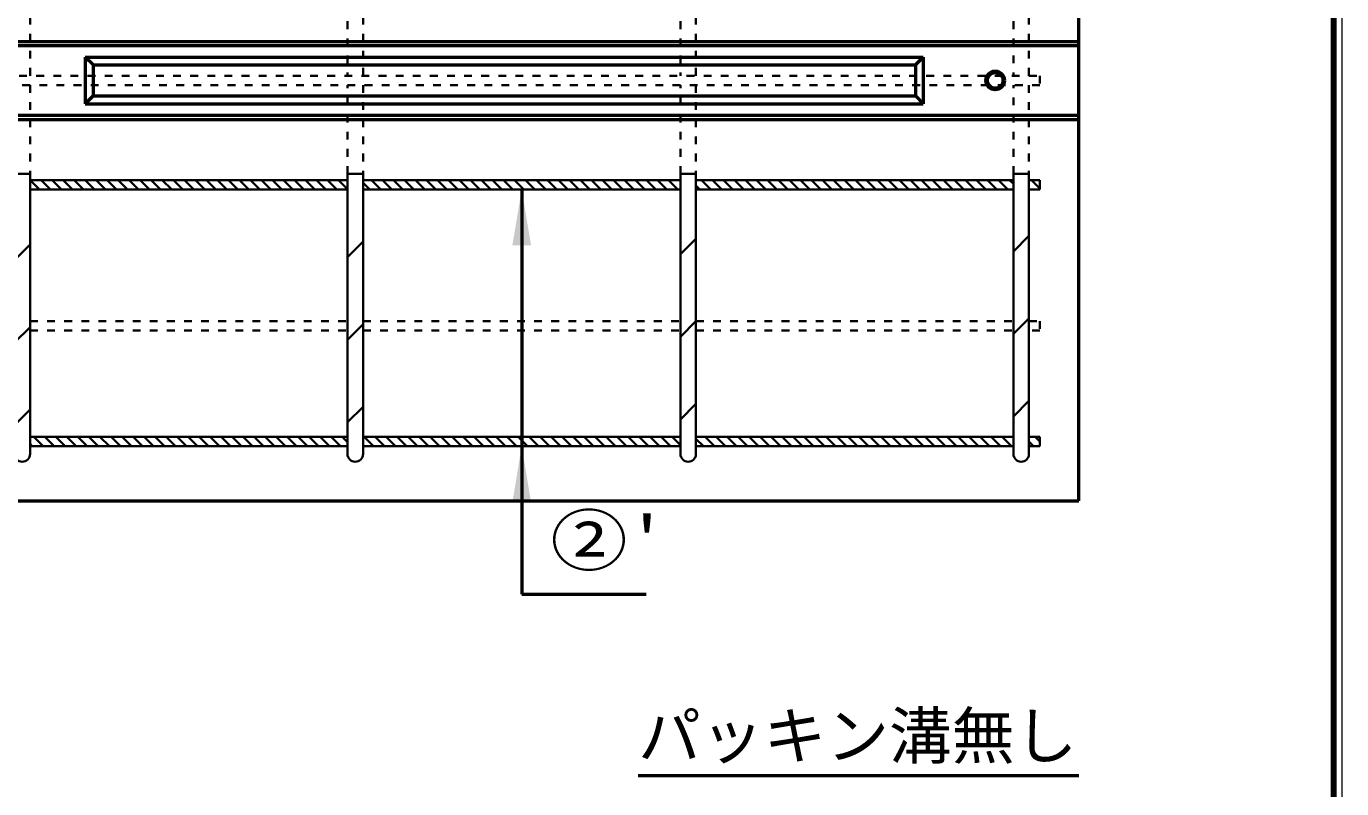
# Model space of a CAD drawing. Units: millimetres, scale not verified. Extents: x 100 to 4105, y 100 to 2870.
# Drawn here: x 3260 to 4105, y 1894 to 2384 of the extents above; entities that cross this region are included whole.
import ezdxf
from ezdxf.enums import TextEntityAlignment as Align

# ---------------------------------------------------------------- set-up
doc = ezdxf.new("R2010")
doc.units = ezdxf.units.MM
doc.header["$LTSCALE"] = 5
doc.linetypes.add('USER1', pattern=[2.2, 1, -1.2])
doc.layers.add('V-nasSTD', color=7, linetype='Continuous', lineweight=35)
doc.styles.add('ＭＳ ゴシック', font='')
doc.styles.get('ＭＳ ゴシック').set_extended_font_data('MS Gothic')

msp = doc.modelspace()

# ---------------------------------------------------------------- hatches: boundary and pattern name
at = {"layer": 'V-nasSTD'}
for points in [[(3584, 2242.887), (3578, 2278.887), (3572, 2242.887)], [(3584, 2077.887), (3578, 2113.887), (3572, 2077.887)]]:
    msp.add_hatch(color=256, dxfattribs=at).paths.add_polyline_path(points)

# ---------------------------------------------------------------- linework, layer by layer
at = {"layer": 'V-nasSTD', "lineweight": 100}
msp.add_line((4100, 105), (4100, 2865), dxfattribs=at)
at = {"layer": 'V-nasSTD', "lineweight": 50}
for p, q in [((3936, 2078.887), (3936, 2618.887)), ((3197.5, 2373.887), (3936, 2373.887)), ((3197.5, 2371.387), (3936, 2371.387)), ((3297.5, 2363.887), (3836, 2363.887)), ((3297.5, 2363.887), (3297.5, 2333.887)), ((3302.5, 2358.887), (3297.5, 2363.887)), ((3302.5, 2358.887), (3831, 2358.887)), ((3302.5, 2358.887), (3302.5, 2338.887)), ((3831, 2358.887), (3836, 2363.887)), ((3831, 2358.887), (3831, 2338.887)), ((3836, 2363.887), (3836, 2333.887)), ((3302.5, 2338.887), (3297.5, 2333.887)), ((3297.5, 2333.887), (3836, 2333.887)), ((3302.5, 2338.887), (3831, 2338.887)), ((3831, 2338.887), (3836, 2333.887)), ((3936, 2326.387), (3197.5, 2326.387)), ((3197.5, 2323.887), (3936, 2323.887)), ((3578, 2278.887), (3578, 2018.887)), ((3197.5, 2078.887), (3936, 2078.887)), ((3578, 2018.887), (3658, 2018.887)), ((3652.792, 1902.327), (3936, 1902.327))]:
    msp.add_line(p, q, dxfattribs=at)
at = {"layer": 'V-nasSTD', "linetype": 'USER1'}
for p, q in [((3262, 2351.887), (3262, 2408.887)), ((3466, 2408.887), (3466, 2351.887)), ((3476, 2351.887), (3476, 2408.887)), ((3680, 2408.887), (3680, 2351.887)), ((3690, 2351.887), (3690, 2408.887)), ((3894, 2408.887), (3894, 2351.887)), ((3904, 2351.887), (3904, 2408.887)), ((2936, 2351.887), (3911, 2351.887)), ((3911, 2351.887), (3911, 2345.887)), ((3911, 2345.887), (2936, 2345.887)), ((3262, 2345.887), (3262, 2288.887)), ((3466, 2288.887), (3466, 2345.887)), ((3476, 2345.887), (3476, 2288.887)), ((3680, 2288.887), (3680, 2345.887)), ((3690, 2345.887), (3690, 2288.887)), ((3894, 2288.887), (3894, 2345.887)), ((3904, 2345.887), (3904, 2288.887)), ((3262, 2194.244), (3466, 2194.244)), ((3476, 2194.244), (3680, 2194.244)), ((3690, 2194.244), (3894, 2194.244)), ((3904, 2194.244), (3911, 2194.244)), ((3911, 2194.244), (3911, 2188.244)), ((3262, 2188.244), (3466, 2188.244)), ((3476, 2188.244), (3680, 2188.244)), ((3690, 2188.244), (3894, 2188.244)), ((3911, 2188.244), (3904, 2188.244))]:
    msp.add_line(p, q, dxfattribs=at)
at = {"layer": 'V-nasSTD'}
for p, q in [((3252, 2288.887), (3262, 2288.887)), ((3262, 2288.887), (3262, 2108.887)), ((3262, 2284.887), (3466, 2284.887)), ((3262.171, 2284.887), (3268.171, 2278.887)), ((3269.242, 2284.887), (3275.242, 2278.887)), ((3276.313, 2284.887), (3282.313, 2278.887)), ((3283.384, 2284.887), (3289.384, 2278.887)), ((3290.455, 2284.887), (3296.455, 2278.887)), ((3297.526, 2284.887), (3303.526, 2278.887)), ((3304.597, 2284.887), (3310.597, 2278.887)), ((3311.668, 2284.887), (3317.668, 2278.887)), ((3318.739, 2284.887), (3324.739, 2278.887)), ((3325.81, 2284.887), (3331.81, 2278.887)), ((3332.881, 2284.887), (3338.881, 2278.887)), ((3339.952, 2284.887), (3345.952, 2278.887)), ((3347.023, 2284.887), (3353.023, 2278.887)), ((3354.094, 2284.887), (3360.094, 2278.887)), ((3361.165, 2284.887), (3367.165, 2278.887)), ((3368.237, 2284.887), (3374.237, 2278.887)), ((3375.308, 2284.887), (3381.308, 2278.887)), ((3382.379, 2284.887), (3388.379, 2278.887)), ((3389.45, 2284.887), (3395.45, 2278.887)), ((3396.521, 2284.887), (3402.521, 2278.887)), ((3403.592, 2284.887), (3409.592, 2278.887)), ((3410.663, 2284.887), (3416.663, 2278.887)), ((3417.734, 2284.887), (3423.734, 2278.887)), ((3424.805, 2284.887), (3430.805, 2278.887)), ((3431.876, 2284.887), (3437.876, 2278.887)), ((3438.947, 2284.887), (3444.947, 2278.887)), ((3446.018, 2284.887), (3452.018, 2278.887)), ((3453.089, 2284.887), (3459.089, 2278.887)), ((3460.16, 2284.887), (3466, 2279.047)), ((3466, 2288.887), (3466, 2108.887)), ((3466, 2288.887), (3476, 2288.887)), ((3466, 2288.342), (3466.544, 2288.887)), ((3476, 2288.887), (3476, 2108.887)), ((3476, 2284.887), (3680, 2284.887)), ((3476, 2283.189), (3480.303, 2278.887)), ((3481.374, 2284.887), (3487.374, 2278.887)), ((3488.445, 2284.887), (3494.445, 2278.887)), ((3495.516, 2284.887), (3501.516, 2278.887)), ((3502.587, 2284.887), (3508.587, 2278.887)), ((3509.658, 2284.887), (3515.658, 2278.887)), ((3516.729, 2284.887), (3522.729, 2278.887)), ((3523.8, 2284.887), (3529.8, 2278.887)), ((3530.871, 2284.887), (3536.871, 2278.887)), ((3537.942, 2284.887), (3543.942, 2278.887)), ((3545.013, 2284.887), (3551.013, 2278.887)), ((3552.084, 2284.887), (3558.084, 2278.887)), ((3559.155, 2284.887), (3565.155, 2278.887)), ((3566.226, 2284.887), (3572.226, 2278.887)), ((3573.298, 2284.887), (3579.298, 2278.887)), ((3580.369, 2284.887), (3586.369, 2278.887)), ((3587.44, 2284.887), (3593.44, 2278.887)), ((3594.511, 2284.887), (3600.511, 2278.887)), ((3601.582, 2284.887), (3607.582, 2278.887)), ((3608.653, 2284.887), (3614.653, 2278.887)), ((3615.724, 2284.887), (3621.724, 2278.887)), ((3622.795, 2284.887), (3628.795, 2278.887)), ((3629.866, 2284.887), (3635.866, 2278.887)), ((3636.937, 2284.887), (3642.937, 2278.887)), ((3644.008, 2284.887), (3650.008, 2278.887)), ((3651.079, 2284.887), (3657.079, 2278.887)), ((3658.15, 2284.887), (3664.15, 2278.887)), ((3665.221, 2284.887), (3671.221, 2278.887)), ((3672.292, 2284.887), (3678.292, 2278.887)), ((3679.364, 2284.887), (3680, 2284.25)), ((3680, 2288.887), (3680, 2108.887)), ((3680, 2288.887), (3690, 2288.887)), ((3690, 2288.887), (3690, 2108.887)), ((3690, 2284.887), (3894, 2284.887)), ((3693.506, 2284.887), (3699.506, 2278.887)), ((3700.577, 2284.887), (3706.577, 2278.887)), ((3707.648, 2284.887), (3713.648, 2278.887)), ((3714.719, 2284.887), (3720.719, 2278.887)), ((3721.79, 2284.887), (3727.79, 2278.887)), ((3728.861, 2284.887), (3734.861, 2278.887)), ((3735.932, 2284.887), (3741.932, 2278.887)), ((3743.003, 2284.887), (3749.003, 2278.887)), ((3750.074, 2284.887), (3756.074, 2278.887)), ((3757.145, 2284.887), (3763.145, 2278.887)), ((3764.216, 2284.887), (3770.216, 2278.887)), ((3771.287, 2284.887), (3777.287, 2278.887)), ((3778.358, 2284.887), (3784.358, 2278.887)), ((3785.43, 2284.887), (3791.43, 2278.887)), ((3792.501, 2284.887), (3798.501, 2278.887)), ((3799.572, 2284.887), (3805.572, 2278.887)), ((3806.643, 2284.887), (3812.643, 2278.887)), ((3813.714, 2284.887), (3819.714, 2278.887)), ((3820.785, 2284.887), (3826.785, 2278.887)), ((3827.856, 2284.887), (3833.856, 2278.887)), ((3834.927, 2284.887), (3840.927, 2278.887)), ((3841.998, 2284.887), (3847.998, 2278.887)), ((3849.069, 2284.887), (3855.069, 2278.887)), ((3856.14, 2284.887), (3862.14, 2278.887)), ((3863.211, 2284.887), (3869.211, 2278.887)), ((3870.282, 2284.887), (3876.282, 2278.887)), ((3877.353, 2284.887), (3883.353, 2278.887)), ((3884.424, 2284.887), (3890.424, 2278.887)), ((3891.496, 2284.887), (3894, 2282.382)), ((3894, 2288.887), (3894, 2108.887)), ((3894, 2288.887), (3904, 2288.887)), ((3904, 2288.887), (3904, 2108.887)), ((3904, 2284.887), (3911, 2284.887)), ((3911, 2284.887), (3904, 2284.887)), ((3905.638, 2284.887), (3911, 2279.524)), ((3911, 2284.887), (3911, 2278.887)), ((3911, 2278.887), (3911, 2284.887)), ((3262, 2278.887), (3466, 2278.887)), ((3476, 2278.887), (3680, 2278.887)), ((3690, 2281.321), (3692.435, 2278.887)), ((3690, 2278.887), (3894, 2278.887)), ((3911, 2278.887), (3904, 2278.887)), ((3904, 2278.887), (3911, 2278.887)), ((3894, 2239.045), (3904, 2249.045)), ((3252, 2233.441), (3262, 2243.441)), ((3466, 2235.309), (3476, 2245.309)), ((3680, 2237.177), (3690, 2247.177)), ((3252, 2180.408), (3262, 2190.408)), ((3466, 2182.276), (3476, 2192.276)), ((3680, 2184.144), (3690, 2194.144)), ((3894, 2186.012), (3904, 2196.012)), ((3466, 2129.243), (3476, 2139.243)), ((3680, 2131.111), (3690, 2141.111)), ((3894, 2132.979), (3904, 2142.979)), ((3252, 2127.375), (3262, 2137.375)), ((3262, 2119.887), (3466, 2119.887)), ((3262, 2115.352), (3263.465, 2113.887)), ((3262, 2113.887), (3466, 2113.887)), ((3264.536, 2119.887), (3270.536, 2113.887)), ((3271.607, 2119.887), (3277.607, 2113.887)), ((3278.678, 2119.887), (3284.678, 2113.887)), ((3285.749, 2119.887), (3291.749, 2113.887)), ((3292.82, 2119.887), (3298.82, 2113.887)), ((3299.891, 2119.887), (3305.891, 2113.887)), ((3306.962, 2119.887), (3312.962, 2113.887)), ((3314.033, 2119.887), (3320.033, 2113.887)), ((3321.105, 2119.887), (3327.105, 2113.887)), ((3328.176, 2119.887), (3334.176, 2113.887)), ((3335.247, 2119.887), (3341.247, 2113.887)), ((3342.318, 2119.887), (3348.318, 2113.887)), ((3349.389, 2119.887), (3355.389, 2113.887)), ((3356.46, 2119.887), (3362.46, 2113.887)), ((3363.531, 2119.887), (3369.531, 2113.887)), ((3370.602, 2119.887), (3376.602, 2113.887)), ((3377.673, 2119.887), (3383.673, 2113.887)), ((3384.744, 2119.887), (3390.744, 2113.887)), ((3391.815, 2119.887), (3397.815, 2113.887)), ((3398.886, 2119.887), (3404.886, 2113.887)), ((3405.957, 2119.887), (3411.957, 2113.887)), ((3413.028, 2119.887), (3419.028, 2113.887)), ((3420.099, 2119.887), (3426.099, 2113.887)), ((3427.171, 2119.887), (3433.171, 2113.887)), ((3434.242, 2119.887), (3440.242, 2113.887)), ((3441.313, 2119.887), (3447.313, 2113.887)), ((3448.384, 2119.887), (3454.384, 2113.887)), ((3455.455, 2119.887), (3461.455, 2113.887)), ((3462.526, 2119.887), (3466, 2116.413)), ((3476, 2119.887), (3680, 2119.887)), ((3476, 2113.887), (3680, 2113.887)), ((3476.668, 2119.887), (3482.668, 2113.887)), ((3483.739, 2119.887), (3489.739, 2113.887)), ((3490.81, 2119.887), (3496.81, 2113.887)), ((3497.881, 2119.887), (3503.881, 2113.887)), ((3504.952, 2119.887), (3510.952, 2113.887)), ((3512.023, 2119.887), (3518.023, 2113.887)), ((3519.094, 2119.887), (3525.094, 2113.887)), ((3526.165, 2119.887), (3532.165, 2113.887)), ((3533.237, 2119.887), (3539.237, 2113.887)), ((3540.308, 2119.887), (3546.308, 2113.887)), ((3547.379, 2119.887), (3553.379, 2113.887)), ((3554.45, 2119.887), (3560.45, 2113.887)), ((3561.521, 2119.887), (3567.521, 2113.887)), ((3568.592, 2119.887), (3574.592, 2113.887)), ((3575.663, 2119.887), (3581.663, 2113.887)), ((3582.734, 2119.887), (3588.734, 2113.887)), ((3589.805, 2119.887), (3595.805, 2113.887)), ((3596.876, 2119.887), (3602.876, 2113.887)), ((3603.947, 2119.887), (3609.947, 2113.887)), ((3611.018, 2119.887), (3617.018, 2113.887)), ((3618.089, 2119.887), (3624.089, 2113.887)), ((3625.16, 2119.887), (3631.16, 2113.887)), ((3632.231, 2119.887), (3638.231, 2113.887)), ((3639.303, 2119.887), (3645.303, 2113.887)), ((3646.374, 2119.887), (3652.374, 2113.887)), ((3653.445, 2119.887), (3659.445, 2113.887)), ((3660.516, 2119.887), (3666.516, 2113.887)), ((3667.587, 2119.887), (3673.587, 2113.887)), ((3674.658, 2119.887), (3680, 2114.545)), ((3690, 2119.887), (3894, 2119.887)), ((3690, 2118.687), (3694.8, 2113.887)), ((3690, 2113.887), (3894, 2113.887)), ((3695.871, 2119.887), (3701.871, 2113.887)), ((3702.942, 2119.887), (3708.942, 2113.887)), ((3710.013, 2119.887), (3716.013, 2113.887)), ((3717.084, 2119.887), (3723.084, 2113.887)), ((3724.155, 2119.887), (3730.155, 2113.887)), ((3731.226, 2119.887), (3737.226, 2113.887)), ((3738.298, 2119.887), (3744.298, 2113.887)), ((3745.369, 2119.887), (3751.369, 2113.887)), ((3752.44, 2119.887), (3758.44, 2113.887)), ((3759.511, 2119.887), (3765.511, 2113.887)), ((3766.582, 2119.887), (3772.582, 2113.887)), ((3773.653, 2119.887), (3779.653, 2113.887)), ((3780.724, 2119.887), (3786.724, 2113.887)), ((3787.795, 2119.887), (3793.795, 2113.887)), ((3794.866, 2119.887), (3800.866, 2113.887)), ((3801.937, 2119.887), (3807.937, 2113.887)), ((3809.008, 2119.887), (3815.008, 2113.887)), ((3816.079, 2119.887), (3822.079, 2113.887)), ((3823.15, 2119.887), (3829.15, 2113.887)), ((3830.221, 2119.887), (3836.221, 2113.887)), ((3837.292, 2119.887), (3843.292, 2113.887)), ((3844.364, 2119.887), (3850.364, 2113.887)), ((3851.435, 2119.887), (3857.435, 2113.887)), ((3858.506, 2119.887), (3864.506, 2113.887)), ((3865.577, 2119.887), (3871.577, 2113.887)), ((3872.648, 2119.887), (3878.648, 2113.887)), ((3879.719, 2119.887), (3885.719, 2113.887)), ((3886.79, 2119.887), (3892.79, 2113.887)), ((3904, 2119.887), (3911, 2119.887)), ((3911, 2119.887), (3904, 2119.887)), ((3904, 2116.819), (3906.932, 2113.887)), ((3911, 2113.887), (3904, 2113.887)), ((3904, 2113.887), (3911, 2113.887)), ((3908.003, 2119.887), (3911, 2116.89)), ((3911, 2119.887), (3911, 2113.887)), ((3911, 2113.887), (3911, 2119.887))]:
    msp.add_line(p, q, dxfattribs=at)
at = {"layer": 'V-nasSTD', "lineweight": 13}
msp.add_lwpolyline([(100, 100), (100, 2870), (4105, 2870), (4105, 100)], close=True, dxfattribs=at)
at = {"layer": 'V-nasSTD', "lineweight": 50}
for radius in [6, 5]:
    msp.add_circle((3882.3, 2348.887), radius, dxfattribs=at)
at = {"layer": 'V-nasSTD'}
for centre in [(3257, 2108.887), (3471, 2108.887), (3685, 2108.887), (3899, 2108.887)]:
    msp.add_arc(centre, 5, 180, 0, dxfattribs=at)

# ---------------------------------------------------------------- texts
at = {"layer": 'V-nasSTD', "style": 'ＭＳ ゴシック', "width": 1.15}
msp.add_text("②'", height=31.67, dxfattribs=at).set_placement((3596.4, 2069.087), align=Align.TOP_LEFT)
at = {"layer": 'V-nasSTD', "style": 'ＭＳ ゴシック'}
msp.add_text('パッキン溝無し', height=29.56, dxfattribs=at).set_placement((3652.792, 1942.647), align=Align.TOP_LEFT)

doc.saveas('drawing.dxf')
